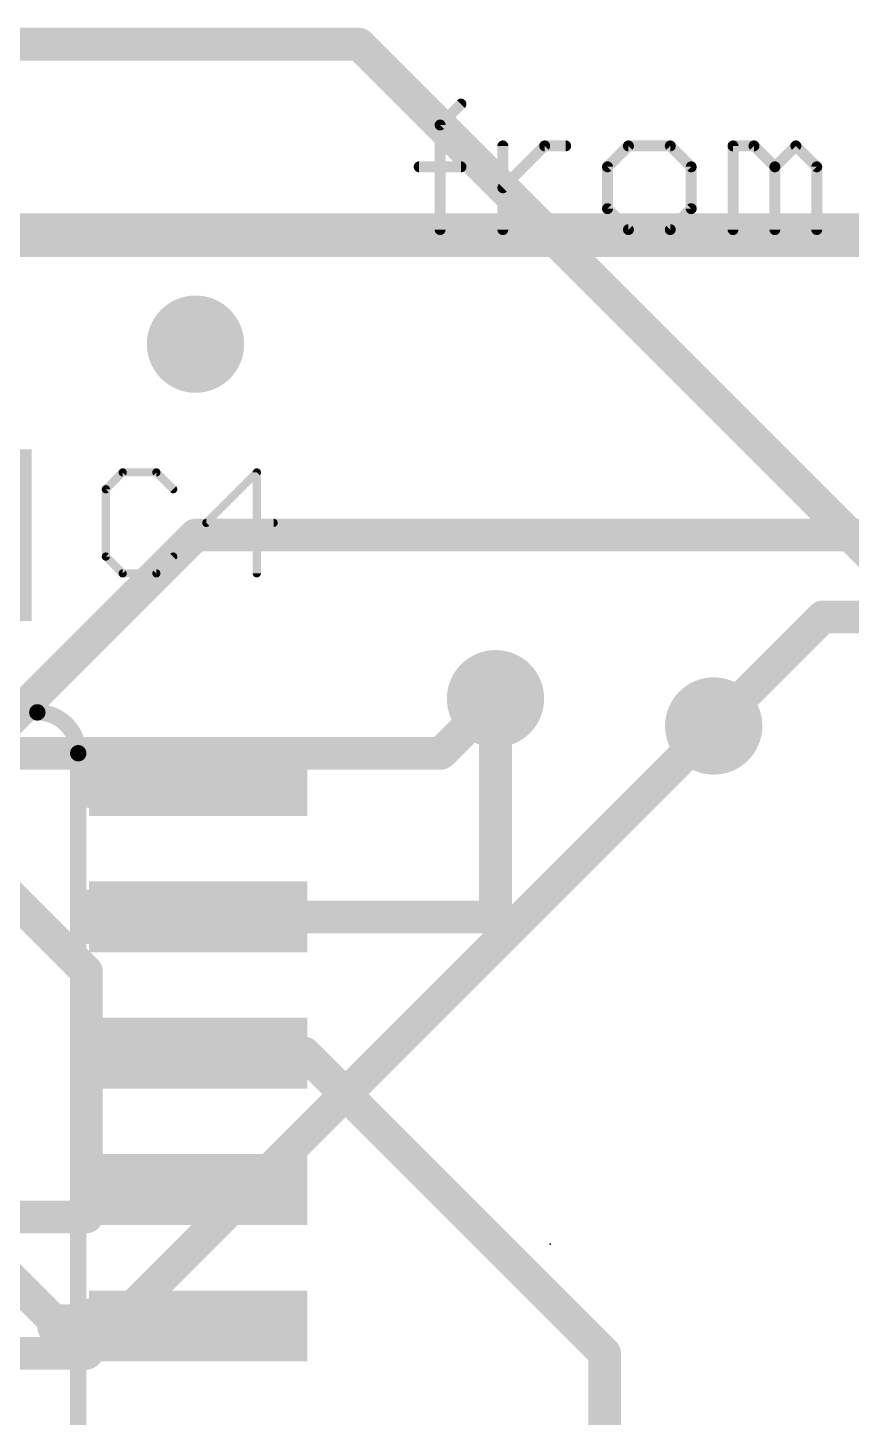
# Model space of a CAD drawing. Extents: x -28.1 to 32.2, y -17.9 to 17.9.
# Drawn here: x -4.86 to 2.8, y -1.61 to 11.33 of the extents above; entities that cross this region are included whole.
import ezdxf

# ---------------------------------------------------------------- set-up
doc = ezdxf.new("R2010")
doc.units = 0
for name, color, linetype in [('1', 12, 'CONTINUOUS'), ('16', 132, 'CONTINUOUS'), ('18', 110, 'CONTINUOUS'), ('21', 253, 'CONTINUOUS'), ('24', 53, 'CONTINUOUS'), ('25', 253, 'CONTINUOUS'), ('51', 253, 'CONTINUOUS')]:
    doc.layers.add(name, color=color, linetype=linetype)

# ---------------------------------------------------------------- blocks, each defined once
blk = doc.blocks.new('RECT')
blk.add_solid([(-0.5, -0.5), (0.5, -0.5), (-0.5, 0.5), (0.5, 0.5)])
blk = doc.blocks.new('ROUNDV')
at = {"const_width": 0.5}
blk.add_lwpolyline([(0, -0.25, 1), (0, 0.25, 1), (0, -0.25)], format="xyb", dxfattribs=at)

msp = doc.modelspace()

# ---------------------------------------------------------------- linework, layer by layer
at = {"layer": '1'}
for points, const_width in [([(-5.08, 9.398), (8.636, 9.398)], 0.4064), ([(-3.302, 6.604), (-5.08, 4.826)], 0.3048), ([(-3.302, 6.604), (9.652, 6.604)], 0.3048), ([(1.524, 4.826), (2.54, 5.842)], 0.3048), ([(2.54, 5.842), (5.588, 5.842)], 0.3048), ([(-0.508, 3.048), (-0.508, 5.08)], 0.3048), ([(-3.2766, 3.048), (-3.048, 3.048)], 0.3048), ([(-3.2766, 3.048), (-0.508, 3.048)], 0.3048), ([(-3.2766, 1.778), (-3.302, 1.778)], 0.3048), ([(-2.286, 1.778), (-3.2766, 1.778)], 0.3048), ([(-2.286, 1.778), (0.508, -1.016)], 0.3048), ([(-5.588, 0.254), (-4.572, -0.762)], 0.3048), ([(-4.572, -0.762), (-3.2766, -0.762)], 0.4064), ([(0.508, -1.016), (0.508, -5.588)], 0.3048)]:
    msp.add_lwpolyline(points, dxfattribs=dict(at, const_width=const_width))
for points, const_width in [([(-3.302, 6.6802, 1), (-3.302, 6.5278)], 0.1524), ([(-3.2481, 6.5501, 1), (-3.3559, 6.6579)], 0.1524), ([(2.54, 5.9182, 1), (2.54, 5.7658)], 0.1524), ([(2.5939, 5.7881, 1), (2.4861, 5.8959)], 0.1524), ([(-0.4318, 5.08, 1), (-0.5842, 5.08)], 0.1524), ([(1.4701, 4.8799, 1), (1.5779, 4.7721)], 0.1524), ([(-3.2766, 3.1242, 1), (-3.2766, 2.9718)], 0.1524), ([(-3.2766, 3.1242, 1), (-3.2766, 2.9718)], 0.1524), ([(-3.048, 2.9718, 1), (-3.048, 3.1242)], 0.1524), ([(-0.5842, 3.048, 1), (-0.4318, 3.048)], 0.1524), ([(-0.508, 2.9718, 1), (-0.508, 3.1242)], 0.1524), ([(-3.302, 1.8542, 1), (-3.302, 1.7018)], 0.1524), ([(-3.2766, 1.8542, 1), (-3.2766, 1.7018)], 0.1524), ([(-3.2766, 1.7018, 1), (-3.2766, 1.8542)], 0.1524), ([(-2.2321, 1.8319, 1), (-2.3399, 1.7241)], 0.1524), ([(-2.286, 1.7018, 1), (-2.286, 1.8542)], 0.1524), ([(-4.572, -0.6604, 1), (-4.572, -0.8636)], 0.2032), ([(-4.6259, -0.8159, 1), (-4.5181, -0.7081)], 0.1524), ([(-3.2766, -0.8636, 1), (-3.2766, -0.6604)], 0.2032), ([(0.5842, -1.016, 1), (0.4318, -1.016)], 0.1524), ([(0.4541, -1.0699, 1), (0.5619, -0.9621)], 0.1524)]:
    msp.add_lwpolyline(points, format="xyb", dxfattribs=dict(at, const_width=const_width))
at = {"layer": '16', "const_width": 0.3048}
for points in [[(-16.51, 11.176), (-1.778, 11.176)], [(-1.778, 11.176), (6.35, 3.048)], [(-0.508, 5.08), (-1.016, 4.572)], [(1.524, 4.826), (-4.318, -1.016)], [(-1.016, 4.572), (-7.112, 4.572)], [(-4.318, 2.54), (-5.588, 3.81)], [(-4.318, 2.54), (-4.318, 0.254)], [(-4.318, 0.254), (-5.588, 0.254)], [(-4.318, -1.016), (-5.588, -1.016)]]:
    msp.add_lwpolyline(points, dxfattribs=at)
at = {"layer": '16', "const_width": 0.1524}
for points in [[(-1.7241, 11.2299, 1), (-1.8319, 11.1221)], [(-1.778, 11.0998, 1), (-1.778, 11.2522)], [(-0.4541, 5.0261, 1), (-0.5619, 5.1339)], [(1.5779, 4.7721, 1), (1.4701, 4.8799)], [(-1.0699, 4.6259, 1), (-0.9621, 4.5181)], [(-1.016, 4.4958, 1), (-1.016, 4.6482)], [(-4.2418, 2.54, 1), (-4.3942, 2.54)], [(-4.3719, 2.4861, 1), (-4.2641, 2.5939)], [(-4.318, 0.1778, 1), (-4.318, 0.3302)], [(-4.3942, 0.254, 1), (-4.2418, 0.254)], [(-4.3719, -0.9621, 1), (-4.2641, -1.0699)], [(-4.318, -1.0922, 1), (-4.318, -0.9398)]]:
    msp.add_lwpolyline(points, format="xyb", dxfattribs=at)
at = {"layer": '21'}
for points, const_width in [([(-1.0243, 10.4233), (-0.8294, 10.6182)], 0.1016), ([(-1.0243, 9.4488), (-1.0243, 10.4233)], 0.1016), ([(-0.4396, 9.4488), (-0.4396, 10.2284)], 0.1016), ([(-0.4396, 9.8386), (-0.0498, 10.2284)], 0.1016), ([(-0.0498, 10.2284), (0.1451, 10.2284)], 0.1016), ([(0.7298, 10.2284), (0.5349, 10.0335)], 0.1016), ([(1.1196, 10.2284), (0.7298, 10.2284)], 0.1016), ([(1.3145, 10.0335), (1.1196, 10.2284)], 0.1016), ([(1.7043, 9.4488), (1.7043, 10.2284)], 0.1016), ([(1.7043, 10.2284), (1.8992, 10.2284)], 0.1016), ([(1.8992, 10.2284), (2.0941, 10.0335)], 0.1016), ([(2.0941, 10.0335), (2.289, 10.2284)], 0.1016), ([(2.289, 10.2284), (2.4839, 10.0335)], 0.1016), ([(-1.2192, 10.0335), (-0.8294, 10.0335)], 0.1016), ([(0.5349, 10.0335), (0.5349, 9.6437)], 0.1016), ([(1.3145, 9.6437), (1.3145, 10.0335)], 0.1016), ([(2.0941, 10.0335), (2.0941, 9.4488)], 0.1016), ([(2.4839, 10.0335), (2.4839, 9.4488)], 0.1016), ([(0.5349, 9.6437), (0.7298, 9.4488)], 0.1016), ([(1.1196, 9.4488), (1.3145, 9.6437)], 0.1016), ([(0.7298, 9.4488), (1.1196, 9.4488)], 0.1016), ([(-4.7752, 4.953), (-5.842, 4.953)], 0.1524), ([(-4.3942, -4.826), (-4.3942, 4.572)], 0.1524)]:
    msp.add_lwpolyline(points, dxfattribs=dict(at, const_width=const_width))
for points, const_width in [([(-0.8114, 10.6002, 1), (-0.8474, 10.6362)], 0.0508), ([(-1.0423, 10.4413, 1), (-1.0063, 10.4053)], 0.0508), ([(-0.9989, 10.4233, 1), (-1.0497, 10.4233)], 0.0508), ([(-0.4142, 10.2284, 1), (-0.465, 10.2284)], 0.0508), ([(-0.0498, 10.2538, 1), (-0.0498, 10.203)], 0.0508), ([(-0.0318, 10.2104, 1), (-0.0678, 10.2464)], 0.0508), ([(0.1451, 10.203, 1), (0.1451, 10.2538)], 0.0508), ([(0.7298, 10.2538, 1), (0.7298, 10.203)], 0.0508), ([(0.7478, 10.2104, 1), (0.7118, 10.2464)], 0.0508), ([(1.1376, 10.2464, 1), (1.1016, 10.2104)], 0.0508), ([(1.1196, 10.203, 1), (1.1196, 10.2538)], 0.0508), ([(1.7297, 10.2284, 1), (1.6789, 10.2284)], 0.0508), ([(1.7043, 10.2538, 1), (1.7043, 10.203)], 0.0508), ([(1.9171, 10.2464, 1), (1.8812, 10.2104)], 0.0508), ([(1.8992, 10.203, 1), (1.8992, 10.2538)], 0.0508), ([(2.3069, 10.2464, 1), (2.271, 10.2104)], 0.0508), ([(2.3069, 10.2104, 1), (2.271, 10.2464)], 0.0508), ([(-1.2192, 10.0589, 1), (-1.2192, 10.0081)], 0.0508), ([(-0.8294, 10.0081, 1), (-0.8294, 10.0589)], 0.0508), ([(0.5169, 10.0515, 1), (0.5529, 10.0155)], 0.0508), ([(0.5603, 10.0335, 1), (0.5095, 10.0335)], 0.0508), ([(1.3399, 10.0335, 1), (1.2891, 10.0335)], 0.0508), ([(1.2965, 10.0155, 1), (1.3325, 10.0515)], 0.0508), ([(2.0761, 10.0515, 1), (2.112, 10.0155)], 0.0508), ([(2.1195, 10.0335, 1), (2.0687, 10.0335)], 0.0508), ([(2.0761, 10.0155, 1), (2.112, 10.0515)], 0.0508), ([(2.5093, 10.0335, 1), (2.4585, 10.0335)], 0.0508), ([(2.4659, 10.0155, 1), (2.5018, 10.0515)], 0.0508), ([(-0.4576, 9.8566, 1), (-0.4216, 9.8206)], 0.0508), ([(0.5529, 9.6617, 1), (0.5169, 9.6257)], 0.0508), ([(0.5095, 9.6437, 1), (0.5603, 9.6437)], 0.0508), ([(1.2891, 9.6437, 1), (1.3399, 9.6437)], 0.0508), ([(1.3325, 9.6257, 1), (1.2965, 9.6617)], 0.0508), ([(-1.0497, 9.4488, 1), (-0.9989, 9.4488)], 0.0508), ([(-0.465, 9.4488, 1), (-0.4142, 9.4488)], 0.0508), ([(0.7298, 9.4742, 1), (0.7298, 9.4234)], 0.0508), ([(0.7118, 9.4308, 1), (0.7478, 9.4668)], 0.0508), ([(1.1016, 9.4668, 1), (1.1376, 9.4308)], 0.0508), ([(1.1196, 9.4234, 1), (1.1196, 9.4742)], 0.0508), ([(1.6789, 9.4488, 1), (1.7297, 9.4488)], 0.0508), ([(2.0687, 9.4488, 1), (2.1195, 9.4488)], 0.0508), ([(2.4585, 9.4488, 1), (2.5093, 9.4488)], 0.0508), ([(-4.3942, 4.572, 0.4142), (-4.7752, 4.953)], 0.1524), ([(-4.7752, 4.9911, 1), (-4.7752, 4.9149)], 0.0762), ([(-4.7752, 4.9149, 1), (-4.7752, 4.9911)], 0.0762), ([(-4.3561, 4.572, 1), (-4.4323, 4.572)], 0.0762), ([(-4.4323, 4.572, 1), (-4.3561, 4.572)], 0.0762)]:
    msp.add_lwpolyline(points, format="xyb", dxfattribs=dict(at, const_width=const_width))
at = {"layer": '24'}
msp.add_point((0, 0), dxfattribs=at)
at = {"layer": '25', "const_width": 0.0762}
for points in [[(-3.9801, 7.1877), (-4.1369, 7.0309)], [(-3.6666, 7.1877), (-3.9801, 7.1877)], [(-3.5098, 7.0309), (-3.6666, 7.1877)], [(-2.7311, 7.1877), (-3.2014, 6.7174)], [(-2.7311, 6.2471), (-2.7311, 7.1877)], [(-4.1369, 7.0309), (-4.1369, 6.4039)], [(-3.2014, 6.7174), (-2.5743, 6.7174)], [(-4.1369, 6.4039), (-3.9801, 6.2471)], [(-3.6666, 6.2471), (-3.5098, 6.4039)], [(-3.9801, 6.2471), (-3.6666, 6.2471)]]:
    msp.add_lwpolyline(points, dxfattribs=at)
at = {"layer": '25', "const_width": 0.0381}
for points in [[(-3.9801, 7.2068, 1), (-3.9801, 7.1687)], [(-3.9667, 7.1742, 1), (-3.9936, 7.2012)], [(-3.6531, 7.2012, 1), (-3.6801, 7.1742)], [(-3.6666, 7.1687, 1), (-3.6666, 7.2068)], [(-2.712, 7.1877, 1), (-2.7501, 7.1877)], [(-2.7176, 7.1742, 1), (-2.7446, 7.2012)], [(-4.1504, 7.0444, 1), (-4.1234, 7.0175)], [(-4.1178, 7.0309, 1), (-4.1559, 7.0309)], [(-3.5233, 7.0175, 1), (-3.4964, 7.0444)], [(-3.2014, 6.7365, 1), (-3.2014, 6.6984)], [(-3.2149, 6.7309, 1), (-3.1879, 6.7039)], [(-2.5743, 6.6984, 1), (-2.5743, 6.7365)], [(-4.1234, 6.4173, 1), (-4.1504, 6.3904)], [(-4.1559, 6.4039, 1), (-4.1178, 6.4039)], [(-3.4964, 6.3904, 1), (-3.5233, 6.4173)], [(-3.9801, 6.2662, 1), (-3.9801, 6.2281)], [(-3.9936, 6.2336, 1), (-3.9667, 6.2606)], [(-3.6801, 6.2606, 1), (-3.6531, 6.2336)], [(-3.6666, 6.2281, 1), (-3.6666, 6.2662)], [(-2.7501, 6.2471, 1), (-2.712, 6.2471)]]:
    msp.add_lwpolyline(points, format="xyb", dxfattribs=at)

# ---------------------------------------------------------------- block references
at = {"layer": '1', "xscale": 1.3, "yscale": 1.6}
msp.add_blockref('RECT', (-5.477, 6.604), dxfattribs=at)
at = {"layer": '1', "xscale": 0.6604, "yscale": 2.032, "rotation": 270}
for p in [(-3.2766, 4.318), (-3.2766, 3.048), (-3.2766, 1.778), (-3.2766, 0.508), (-3.2766, -0.762)]:
    msp.add_blockref('RECT', p, dxfattribs=at)
at = {"layer": '18', "xscale": 0.9064, "yscale": 0.9064}
for p in [(-3.302, 8.382), (-3.302, 8.382), (-0.508, 5.08), (-0.508, 5.08), (1.524, 4.826), (1.524, 4.826)]:
    msp.add_blockref('ROUNDV', p, dxfattribs=at)
at = {"layer": '51', "xscale": 0.508, "yscale": 1.143, "rotation": 270}
for p in [(-3.8227, 4.318), (-3.8227, 3.048), (-3.8227, 1.778), (-3.8227, 0.508), (-3.8227, -0.762)]:
    msp.add_blockref('RECT', p, dxfattribs=at)

doc.saveas('drawing.dxf')
